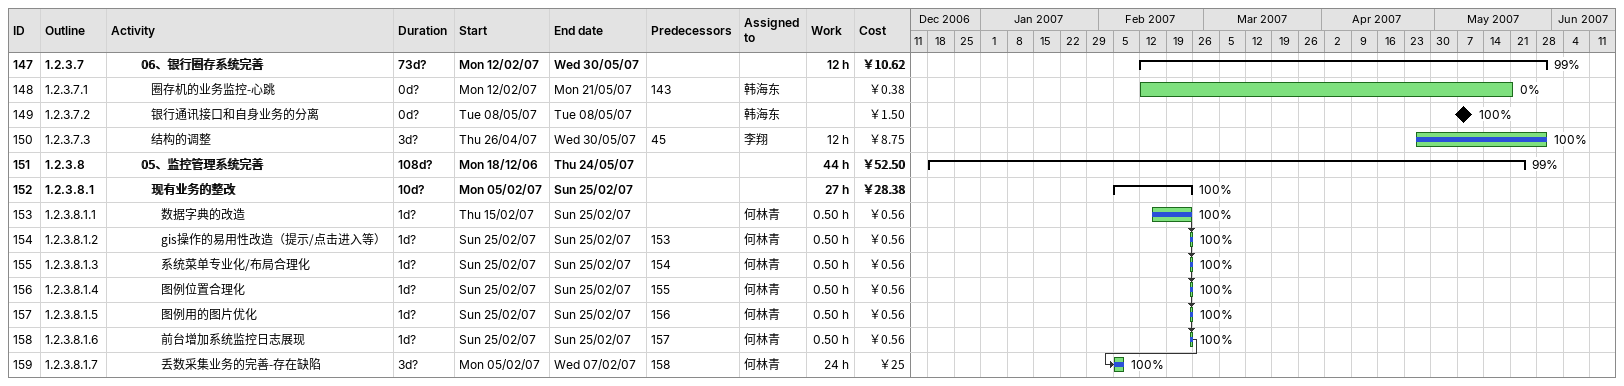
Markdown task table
| ID | WBS | Task | Duration | Start | Finish | Predecessors | Resources | % complete | Work (h) | Cost (￥) |
|---|---|---|---|---|---|---|---|---|---|---|
| 147 | 1.2.3.7 | **06、银行圈存系统完善** | 73d? | 2007-02-12 | 2007-05-30 |  |  | 99 | 12 | 10.62 |
| 148 | 1.2.3.7.1 | 圈存机的业务监控-心跳 | 0d? | 2007-02-12 | 2007-05-21 | 143 | 韩海东 | 0 |  | 0.38 |
| 149 | 1.2.3.7.2 | 银行通讯接口和自身业务的分离 | 0d? | 2007-05-08 | 2007-05-08 |  | 韩海东 | 100 |  | 1.50 |
| 150 | 1.2.3.7.3 | 结构的调整 | 3d? | 2007-04-26 | 2007-05-30 | 45 | 李翔 | 100 | 12 | 8.75 |
| 151 | 1.2.3.8 | **05、监控管理系统完善** | 108d? | 2006-12-18 | 2007-05-24 |  |  | 99 | 44 | 52.50 |
| 152 | 1.2.3.8.1 | **现有业务的整改** | 10d? | 2007-02-05 | 2007-02-25 |  |  | 100 | 27 | 28.38 |
| 153 | 1.2.3.8.1.1 | 数据字典的改造 | 1d? | 2007-02-15 | 2007-02-25 |  | 何林青 | 100 | 0.50 | 0.56 |
| 154 | 1.2.3.8.1.2 | gis操作的易用性改造（提示/点击进入等） | 1d? | 2007-02-25 | 2007-02-25 | 153 | 何林青 | 100 | 0.50 | 0.56 |
| 155 | 1.2.3.8.1.3 | 系统菜单专业化/布局合理化 | 1d? | 2007-02-25 | 2007-02-25 | 154 | 何林青 | 100 | 0.50 | 0.56 |
| 156 | 1.2.3.8.1.4 | 图例位置合理化 | 1d? | 2007-02-25 | 2007-02-25 | 155 | 何林青 | 100 | 0.50 | 0.56 |
| 157 | 1.2.3.8.1.5 | 图例用的图片优化 | 1d? | 2007-02-25 | 2007-02-25 | 156 | 何林青 | 100 | 0.50 | 0.56 |
| 158 | 1.2.3.8.1.6 | 前台增加系统监控日志展现 | 1d? | 2007-02-25 | 2007-02-25 | 157 | 何林青 | 100 | 0.50 | 0.56 |
| 159 | 1.2.3.8.1.7 | 丢数采集业务的完善-存在缺陷 | 3d? | 2007-02-05 | 2007-02-07 | 158 | 何林青 | 100 | 24 | 25 |
